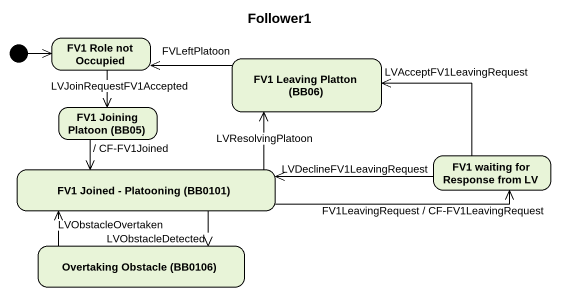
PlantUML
@startuml
title Follower1
hide empty description
state "FV1 Role not Occupied" as FV1_Role_not_Occupied
state "FV1 Leaving Platton (BB06)" as FV1_Leaving_Platton_BB06
state "FV1 Joining Platoon (BB05)" as FV1_Joining_Platoon_BB05
state "FV1 waiting for Response from LV" as FV1_waiting_for_Response
state "FV1 Joined - Platooning (BB0101)" as FV1_Joined_Platooning_BB0101
state "Overtaking Obstacle (BB0106)" as Overtaking_Obstacle_BB0106
[*] -right-> FV1_Role_not_Occupied
FV1_Role_not_Occupied --> FV1_Joining_Platoon_BB05 : LVJoinRequestFV1Accepted
FV1_Leaving_Platton_BB06 -left-> FV1_Role_not_Occupied : FVLeftPlatoon
FV1_Joining_Platoon_BB05 --> FV1_Joined_Platooning_BB0101 : / CF-FV1Joined
FV1_waiting_for_Response -left-> FV1_Leaving_Platton_BB06 : LVAcceptFV1LeavingRequest
FV1_waiting_for_Response -left-> FV1_Joined_Platooning_BB0101 : LVDeclineFV1LeavingRequest
FV1_Joined_Platooning_BB0101 -up-> FV1_Leaving_Platton_BB06 : LVResolvingPlatoon
FV1_Joined_Platooning_BB0101 -right-> FV1_waiting_for_Response : FV1LeavingRequest / CF-FV1LeavingRequest
FV1_Joined_Platooning_BB0101 --> Overtaking_Obstacle_BB0106 : LVObstacleDetected
Overtaking_Obstacle_BB0106 -up-> FV1_Joined_Platooning_BB0101 : LVObstacleOvertaken
@enduml
